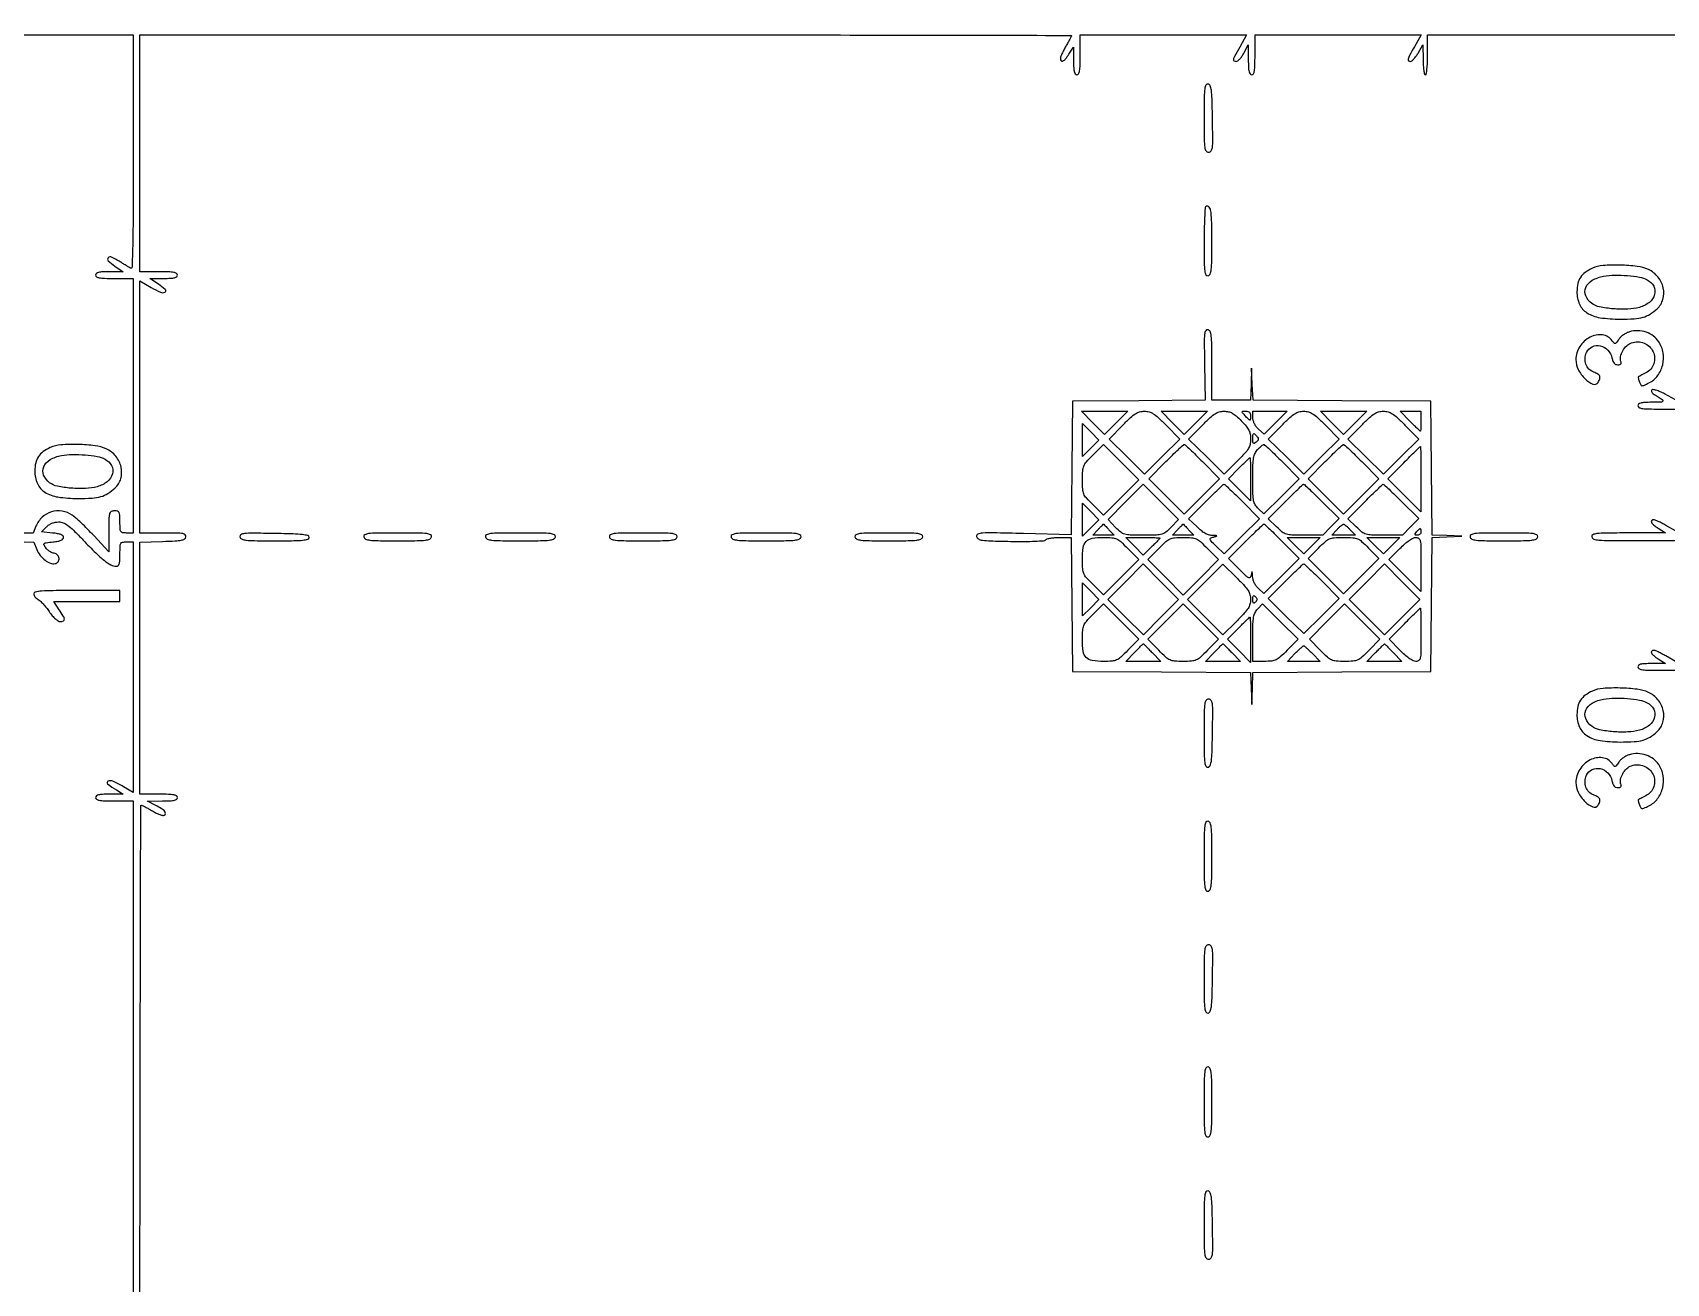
# Model space of a CAD drawing. Extents: x 0 to 836, y 5 to 589.
# Drawn here: x 349.4 to 411.9, y 262.4 to 310.1 of the extents above; entities that cross this region are included whole.
import ezdxf

# ---------------------------------------------------------------- set-up
doc = ezdxf.new("R2010")
doc.units = 0
doc.header["$MEASUREMENT"] = 0

msp = doc.modelspace()

# ---------------------------------------------------------------- linework, layer by layer
for points in [[(201.712326, 537.783562, -0.000001), (217.055896, 537.76491, -0.426088)], [(546.939, 229.3929, -0.000106), (546.943559, 250.949215, -0.000176), (546.957638, 269.095817, -0.000001), (546.976289, 285.583213, -0.415883)], [(836.0595, 588.6891), (420.497259, 588.710259, 0.000013), (261.145696, 588.714318, 0.000021), (126.989856, 588.708632), (4.934769, 588.698274, 0.19889), (4.878609, 588.675009, 0.198853), (4.855343, 588.618859), (4.83877, 516.273901, 0.000036), (4.826254, 436.744061, 0.000021), (4.8222, 342.282364), (4.8222, 95.946129), (4.469225, 95.920114, 0.031904), (4.160456, 95.877435, 0.315999), (4.075312, 95.787407, 0.415411), (4.137995, 95.703578, 0.035338), (4.43445, 95.6826), (4.8222, 95.6826), (4.8222, 50.2101), (4.8222, 4.7376), (420.462, 4.7376), (836.1018, 4.7376)], [(201.712326, 185.847562, -0.000001), (217.055896, 185.82891, -0.426088)], [(604.852986, 529.408162, -0.000002), (620.423836, 529.389509, -0.550615)], [(308.18842, 529.408162, -0.000002), (322.638019, 529.38951, -0.415836)], [(238.738155, 529.614638, -0.000002), (224.300981, 529.63329, -0.415836)], [(531.796111, 538.074638, -0.000002), (517.6951, 538.093291, -0.426056)], [(413.368417, 538.074638, -0.000002), (399.676779, 538.093291, -0.415815)], [(206.267293, 233.405114, -0.000001), (217.051222, 233.389599, -0.0589)], [(77.850638, 481.579418, -0.000002), (77.869294, 494.031443, -0.550517)], [(336.166934, 548.220763, -0.000002), (326.827688, 548.233536, -0.413812)], [(77.644162, 421.684687, -0.000002), (77.625507, 409.236574, -0.415775)], [(689.941022, 529.408162, -0.000003), (701.809045, 529.389505, -0.550493)], [(333.609652, 529.614638, -0.000003), (323.198363, 529.633296, -0.415688)], [(383.716206, 529.408162, -0.000003), (394.123716, 529.389504, -0.425916)], [(835.429914, 203.53197, -0.00002), (835.42504, 321.569549)], [(604.231838, 387.151416, -0.000003), (604.250494, 398.693431, -0.41574)], [(260.324089, 280.728444, -0.000002), (260.333986, 287.287743, -0.41377)], [(77.841889, 210.212758, -0.000002), (77.851786, 217.49274, -0.413814)], [(353.5434, 254.1384, -0.000198), (353.547425, 264.292103, -0.000331), (353.559855, 272.839759, -0.000004), (353.57633, 280.595162, -0.413589), (353.599417, 280.6182, -0.112583), (353.635819, 280.609898, -0.005525), (353.747129, 280.55482, -0.008721), (353.878483, 280.485098, -0.006167), (354.023602, 280.402439, 0.019245), (354.170801, 280.323622, 0.026757), (354.308529, 280.265453, 0.02563), (354.422932, 280.230706, 0.20198), (354.476565, 280.239085, 0.236311), (354.518148, 280.306437, 0.203233), (354.492358, 280.386398, 0.07532), (354.375159, 280.486612, 0.017788), (354.151268, 280.615252), (353.8395, 280.779922), (354.41055, 280.783661, 0.009031), (354.702942, 280.790858, 0.045588), (354.864652, 280.812623, 0.104163), (354.950425, 280.852217, 0.236978), (354.9816, 280.9143, 0.266366), (354.945121, 280.977917, 0.088943), (354.8406, 281.016318, 0.037256), (354.641586, 281.036325, 0.00643), (354.2625, 281.0412), (353.5434, 281.0412), (353.5434, 285.86044), (353.5434, 290.679681), (354.409558, 290.70379, 0.004927), (354.895426, 290.722108, 0.035666), (355.127532, 290.749821, 0.090154), (355.249556, 290.797144, 0.211012), (355.304061, 290.87595, 0.263156), (355.277628, 290.954276, 0.141275), (355.182928, 291.00002, 0.038603), (354.966122, 291.020049, 0.003739), (354.437903, 291.024), (353.5434, 291.024), (353.5434, 295.844005), (353.5434, 300.66401), (353.978425, 300.40751, 0.026194), (354.326779, 300.225986, 0.218062), (354.500321, 300.226229, 0.536356), (354.515582, 300.32366, 0.036194), (354.25112, 300.532838), (353.927123, 300.753), (354.454361, 300.753, 0.010027), (354.722527, 300.758378, 0.049062), (354.872577, 300.779241, 0.111131), (354.952228, 300.818461, 0.226743), (354.9816, 300.8799, 0.266366), (354.945121, 300.943517, 0.088943), (354.8406, 300.981918, 0.037256), (354.641586, 301.001925, 0.00643), (354.2625, 301.0068), (353.5434, 301.0068), (353.5434, 305.5329), (353.5434, 310.059), (371.3517, 310.059, -0.000177), (378.180309, 310.056581, -0.000295), (383.928812, 310.049111, -0.000004), (389.14615, 310.039211, -0.413656), (389.16, 310.025335, -0.118776), (389.154368, 310.001961, -0.002401), (389.098171, 309.893405, -0.005535), (389.03018, 309.76702, -0.003675), (388.949519, 309.623485, 0.011167), (388.868851, 309.474764, 0.013731), (388.800568, 309.33239, 0.012176), (388.749821, 309.210804, 0.090598), (388.738019, 309.14955, 0.188548), (388.768381, 309.069635, 0.340202), (388.833645, 309.057816, 0.103425), (388.939075, 309.143563, 0.028074), (389.065667, 309.31875), (389.24175, 309.5937), (389.243175, 309.06495, 0.010038), (389.249293, 308.796314, 0.04885), (389.270588, 308.645713, 0.11021), (389.310013, 308.565661, 0.227201), (389.3715, 308.5362, 0.273642), (389.435523, 308.574075, 0.084509), (389.473725, 308.68425, 0.035355), (389.4936, 308.894014, 0.005946), (389.4984, 309.2976), (389.4984, 310.059), (392.678976, 310.059), (395.859552, 310.059), (395.597676, 309.594982, 0.003411), (395.399736, 309.238592, 0.064225), (395.353323, 309.119597, 0.337749), (395.376569, 309.065794, 0.128585), (395.460679, 309.0438, 0.168972), (395.519773, 309.064357, 0.03918), (395.598073, 309.136992, 0.036138), (395.679756, 309.239599, 0.0286), (395.75304, 309.36105), (395.920522, 309.6783), (395.924261, 309.10725, 0.009031), (395.931458, 308.814858, 0.045588), (395.953223, 308.653148, 0.104163), (395.992817, 308.567375, 0.236978), (396.0549, 308.5362, 0.273642), (396.118923, 308.574075, 0.084509), (396.157125, 308.68425, 0.035355), (396.177, 308.894014, 0.005946), (396.1818, 309.2976), (396.1818, 310.059), (399.355023, 310.059), (402.528247, 310.059), (402.273723, 309.60801, 0.005105), (402.090446, 309.275371, 0.05887), (402.035809, 309.136886, 0.273209), (402.053916, 309.072767, 0.194915), (402.12495, 309.044628, 0.175744), (402.177263, 309.064067, 0.030637), (402.254451, 309.138162, 0.030019), (402.338111, 309.240657, 0.022931), (402.417305, 309.361878), (402.60391, 309.6783), (402.607655, 309.10725, 0.013372), (402.615073, 308.884561, 0.023366), (402.634741, 308.701049, 0.020491), (402.661916, 308.563075, 0.346819), (402.696, 308.5362, 0.365646), (402.731597, 308.566249, 0.014491), (402.7571, 308.7477, 0.018502), (402.774956, 308.989679, 0.009164), (402.7806, 309.2976), (402.7806, 310.059), (407.5182, 310.059), (412.2558, 310.059)], [(353.273145, 235.606241, -0.000004), (353.25667, 227.850838, -0.413589)], [(451.906001, 268.595156, 0.000004), (448.874149, 270.69358, 0.001686)], [(304.989363, 242.360362, -0.000006), (312.653939, 242.341698, -0.425725)], [(304.989363, 233.308162, -0.000006), (312.653939, 233.289498, -0.425725)], [(348.129, 310.059), (353.2896, 310.059), (353.2896, 305.570207, -0.000907), (353.285384, 303.246094, -0.005065), (353.268246, 302.000443, -0.002917), (353.243756, 301.176689, -0.568896), (353.18385, 301.143902, -0.003685), (353.123626, 301.180089, -0.000678), (353.013116, 301.247812, -0.000729), (352.884065, 301.327399, -0.000663), (352.751128, 301.409893, 0.034313), (352.461192, 301.563842, 0.321362), (352.330457, 301.53702, 0.414408), (352.334918, 301.423172, 0.037281), (352.58188, 301.226962), (352.905877, 301.0068), (352.378639, 301.0068, 0.010027), (352.110473, 301.001422, 0.049062), (351.960423, 300.980559, 0.111131), (351.880772, 300.941339, 0.226743), (351.8514, 300.8799, 0.266366), (351.887879, 300.816283, 0.088943), (351.9924, 300.777882, 0.037256), (352.191414, 300.757875, 0.00643), (352.5705, 300.753), (353.2896, 300.753), (353.2896, 295.8885), (353.2896, 291.024), (353.0358, 291.024, -0.0387), (352.881892, 291.03593, -0.222479), (352.81584, 291.0804, -0.126045), (352.787264, 291.176281, -0.009722), (352.782, 291.447, 0.010324), (352.77669, 291.704158, 0.105983), (352.750275, 291.80655, 0.217022), (352.690619, 291.854765, 0.063163), (352.5705, 291.87, 0.107498), (352.447743, 291.843299, 0.221958), (352.385459, 291.77019, 0.062393), (352.361331, 291.603975, 0.003589), (352.354949, 291.08745), (352.350897, 290.3049), (351.777093, 290.924069, 0.007517), (351.539295, 291.173053, 0.008037), (351.299289, 291.409187, 0.007695), (351.086805, 291.605476, 0.036913), (350.956294, 291.706062, 0.106481), (350.566285, 291.857631, 0.114475), (350.159234, 291.829314, 0.114501), (349.806296, 291.624689, 0.106568), (349.568388, 291.280667), (349.462073, 291.024), (348.704733, 291.024, 0.004652)], [(412.2558, 296.118369), (411.838763, 296.340748, 0.019127), (411.673939, 296.420699, 0.028534), (411.523841, 296.476569, 0.027691), (411.402376, 296.506798, 0.253801), (411.352313, 296.490841, 0.194396), (411.338246, 296.455735, 0.117996), (411.348933, 296.41164, 0.084089), (411.3839, 296.364722, 0.052525), (411.438278, 296.322728, -0.006043), (411.749193, 296.125748, -0.33335), (411.771562, 296.064554, -0.322883), (411.719004, 296.024342, -0.005843), (411.34635, 296.018091, 0.010086), (411.07807, 296.011313, 0.048769), (410.927323, 295.989625, 0.109555), (410.847085, 295.950011, 0.227288), (410.8176, 295.8885, 0.266366), (410.854079, 295.824883, 0.088943), (410.9586, 295.786482, 0.037256), (411.157614, 295.766475, 0.00643), (411.5367, 295.7616), (412.2558, 295.7616)], [(348.743544, 290.703453), (349.483085, 290.679005), (349.602676, 290.392783, 0.06655), (349.732544, 290.170464, 0.063701), (349.917947, 289.986324, 0.070589), (350.121284, 289.871568, 0.141716), (350.30329, 289.854904, 0.182697), (350.419198, 289.926233, 0.190443), (350.4564, 290.054953, 0.175214), (350.39605, 290.182501, 0.161593), (350.265894, 290.247236, -0.070178), (350.183808, 290.270952, -0.040817), (350.093789, 290.320476, -0.039935), (350.009978, 290.386112, -0.05326), (349.946259, 290.458736, -0.034318), (349.876536, 290.573707, -0.352651), (349.886909, 290.62448, -0.141456), (349.956253, 290.654631, -0.006209), (350.220465, 290.6856, 0.017987), (350.40689, 290.711916, 0.055107), (350.529127, 290.747902, 0.096054), (350.599697, 290.794941, 0.200458), (350.6247, 290.8548, 0.204984), (350.598892, 290.915106, 0.09568), (350.526, 290.96196, 0.053604), (350.398776, 290.997637, 0.016659), (350.2017, 291.024), (349.7787, 291.0663), (349.96905, 291.25665, -0.051679), (350.066979, 291.336188, -0.04751), (350.181856, 291.396567, -0.047238), (350.306747, 291.434458, -0.049759), (350.43435, 291.447354, -0.091469), (350.608618, 291.415436, -0.068605), (350.780092, 291.321633, -0.035955), (351.001373, 291.131649, -0.006703), (351.376552, 290.749404, 0.00777), (351.856029, 290.262974, 0.027056), (352.186718, 289.971203, 0.042437), (352.436058, 289.806401, 0.124499), (352.63395, 289.755557, 0.158754), (352.70844, 289.77951, 0.160456), (352.754146, 289.842647, 0.066478), (352.776617, 289.96927, 0.01072), (352.782, 290.2203, -0.008002), (352.786851, 290.523379, -0.11737), (352.814686, 290.625675, -0.230406), (352.880809, 290.672735, -0.041432), (353.0358, 290.6856), (353.2896, 290.6856), (353.2896, 285.897661), (353.2896, 281.109722), (352.914985, 281.329261, 0.023984), (352.514717, 281.538732, 0.220063), (352.323466, 281.538914, 0.559736), (352.311138, 281.434881, 0.030161), (352.643181, 281.203859), (352.9089, 281.041832), (352.38015, 281.041516, 0.009996), (352.111201, 281.035978, 0.048921), (351.960728, 281.015027, 0.110787), (351.880839, 280.975766, 0.227124), (351.8514, 280.9143, 0.266366), (351.887879, 280.850683, 0.088943), (351.9924, 280.812282, 0.037256), (352.191414, 280.792275, 0.00643), (352.5705, 280.7874), (353.2896, 280.7874), (353.2896, 254.3076, -0.000198)], [(412.2558, 291.101468), (411.888817, 291.316534, 0.010753), (411.741098, 291.398888, 0.013531), (411.600755, 291.468424, 0.011674), (411.481254, 291.520308, 0.096868), (411.423517, 291.5316, 0.204312), (411.348773, 291.499727, 0.325235), (411.33977, 291.433815, 0.09901), (411.427093, 291.328122, 0.028332), (411.60015, 291.202933), (411.8751, 291.02685), (410.451847, 291.025425, 0.002113), (409.591052, 291.020926, 0.024344), (409.253576, 291.001287, 0.084302), (409.098852, 290.957629, 0.342993), (409.057697, 290.87595, 0.273043), (409.131692, 290.792798, 0.055507), (409.333069, 290.752058, 0.020847), (409.725278, 290.733602, 0.002049), (410.6713, 290.73243), (412.2558, 290.73696)], [(412.2558, 286.110068), (411.888817, 286.325134, 0.010753), (411.741098, 286.407488, 0.013531), (411.600755, 286.477024, 0.011674), (411.481254, 286.528908, 0.096868), (411.423517, 286.5402, 0.204312), (411.348773, 286.508327, 0.325235), (411.33977, 286.442415, 0.09901), (411.427093, 286.336722, 0.028332), (411.60015, 286.211533), (411.8751, 286.03545), (411.34635, 286.034025, 0.010038), (411.077714, 286.027907, 0.04885), (410.927113, 286.006612, 0.11021), (410.847061, 285.967187, 0.227201), (410.8176, 285.9057, 0.265613), (410.853936, 285.842125, 0.089397), (410.957896, 285.803704, 0.037456), (411.155836, 285.783683, 0.006482), (411.532478, 285.7788), (412.247356, 285.7788)]]:
    msp.add_lwpolyline(points, format="xyb")
for points in [[(394.236, 306.892703, 0.002087), (394.239497, 306.054772, 0.030265), (394.259902, 305.758921, 0.119511), (394.311176, 305.625642, 0.246211), (394.407403, 305.5752, 0.24262), (394.502828, 305.6244, 0.126764), (394.552015, 305.752532, 0.031064), (394.567, 306.039117, 0.002061), (394.555453, 306.864283, 0.002804), (394.537633, 307.615394, 0.025016), (394.511453, 307.944629, 0.065668), (394.466074, 308.114858, 0.252541), (394.38405, 308.181786, 0.330137), (394.303061, 308.142855, 0.092921), (394.25907, 308.000473, 0.026279), (394.239677, 307.687075, 0.002314)], [(394.294162, 303.490162, 0.185399), (394.270698, 303.437444, 0.002359), (394.253085, 303.066211, 0.006502), (394.240202, 302.632383, 0.004171), (394.236, 302.128597, 0.002344), (394.239682, 301.343068, 0.026565), (394.25909, 301.032918, 0.09424), (394.303152, 300.89224, 0.328503), (394.38405, 300.853705, 0.254366), (394.465594, 300.92079, 0.068477), (394.508084, 301.088971, 0.025039), (394.528034, 301.417451, 0.002648), (394.5321, 302.185309, 0.005609), (394.523161, 302.982099, 0.039503), (394.483934, 303.367622, 0.185758), (394.404812, 303.497344, 0.376737)], [(409.0833, 301.141947, 0.053672), (408.810815, 300.984871, 0.089458), (408.628464, 300.793853, 0.090403), (408.525522, 300.552681, 0.055837), (408.4911, 300.2454, 0.10406), (408.591834, 299.766623, 0.148393), (408.872981, 299.439118, 0.105117), (409.372465, 299.25264, 0.03681), (410.1408, 299.195475, 0.014948), (410.680393, 299.211244, 0.05366), (411.019803, 299.268223, 0.072223), (411.284355, 299.385648, 0.044209), (411.556555, 299.592702, 0.140323), (411.778923, 299.95271, 0.124029), (411.791162, 300.394581, 0.116908), (411.589711, 300.80964, 0.115538), (411.222634, 301.092253, 0.076424), (410.797518, 301.211515, 0.024439), (410.140938, 301.258932, 0.024038), (409.487457, 301.242694, 0.085905)], [(411.175924, 300.699287, -0.152341), (411.424414, 300.455515, -0.193791), (411.459303, 300.138997, -0.158165), (411.258944, 299.837661, -0.101891), (410.881276, 299.647146, -0.056119), (410.433666, 299.578581, -0.030501), (409.87672, 299.590336, -0.02923), (409.35562, 299.664053, -0.110494), (409.056563, 299.797269, -0.135251), (408.828703, 300.089196, -0.203488), (408.831125, 300.407652, -0.162529), (409.075482, 300.679968, -0.086537), (409.5063, 300.834585, -0.038102), (409.930901, 300.875371, -0.025119), (410.421437, 300.86034, -0.02485), (410.87747, 300.800465, -0.073437)], [(394.253045, 297.461685), (394.2783, 296.102183), (391.7403, 296.079942), (389.2023, 296.0577), (389.179921, 293.50596), (389.157541, 290.95422), (387.331142, 291.00222, 0.001345), (386.161414, 291.029815, 0.020963), (385.760758, 291.02139, 0.085235), (385.583749, 290.979384, 0.353008), (385.535684, 290.889061, 0.228218), (385.602628, 290.798852, 0.085632), (385.756378, 290.749131, 0.028193), (386.065203, 290.722643, 0.002641), (386.827987, 290.704405, 0.005309), (387.360874, 290.700138, 0.011104), (387.775449, 290.710429, 0.007688), (388.094949, 290.730392, 0.178774), (388.176295, 290.767855, -0.13542), (388.235919, 290.801693, -0.021408), (388.369047, 290.82926, -0.022423), (388.532806, 290.848431, -0.017927), (388.71038, 290.8548), (389.157519, 290.8548), (389.17991, 288.29565), (389.2023, 285.7365), (392.603763, 285.714393), (396.005226, 285.692287), (396.034403, 285.079893), (396.06358, 284.4675), (396.08039, 285.07989), (396.0972, 285.692281), (399.50235, 285.71439), (402.9075, 285.7365), (402.929885, 288.291813), (402.95227, 290.847126), (403.522085, 290.876693), (404.0919, 290.90626), (403.52209, 290.92283), (402.952281, 290.9394), (402.92989, 293.49855), (402.9075, 296.0577), (399.506037, 296.079807), (396.104574, 296.101913), (396.075397, 296.714307), (396.04622, 297.3267), (396.02941, 296.71335), (396.0126, 296.1), (395.27235, 296.099934), (394.5321, 296.099868), (394.5321, 297.431128, 0.002501), (394.528121, 298.226644, 0.025345), (394.508066, 298.556746, 0.072762), (394.464279, 298.723606, 0.249499), (394.379945, 298.791787, 0.326096), (394.297088, 298.752823, 0.101764), (394.254314, 298.613535, 0.026355), (394.240965, 298.299044, 0.002075)], [(410.50079, 298.711789, 0.048999), (410.385522, 298.666269, 0.03454), (410.266163, 298.59422, 0.035001), (410.160578, 298.50847, 0.05974), (410.08754, 298.421647, -0.011552), (409.996582, 298.289586, -0.189773), (409.952261, 298.261211, -0.271529), (409.90926, 298.276224, -0.023408), (409.835274, 298.371985, 0.211093), (409.469013, 298.593381, 0.153403), (408.994169, 298.50854, 0.129568), (408.59554, 298.145331, 0.144874), (408.449116, 297.648151, 0.118743), (408.539488, 297.275169, 0.075627), (408.802031, 296.911321, 0.104789), (409.096889, 296.71562, 0.360451), (409.299563, 296.78161, 0.058537), (409.364889, 296.917826, 0.187349), (409.360914, 297.016702, 0.160649), (409.289391, 297.09676, 0.040558), (409.129418, 297.172463, -0.107945), (408.94758, 297.290556, -0.108648), (408.83206, 297.473464, -0.103734), (408.800782, 297.695204, -0.090479), (408.858186, 297.922805, -0.175419), (409.07252, 298.141717, -0.166765), (409.38248, 298.178517, -0.150308), (409.67369, 298.01536, -0.142024), (409.830864, 297.71313, 0.036534), (409.864234, 297.592758, 0.090483), (409.909854, 297.513804, 0.120338), (409.971268, 297.469322, 0.097136), (410.05143, 297.4536, 0.049538), (410.124826, 297.46089, 0.157244), (410.167354, 297.484674, 0.197701), (410.182369, 297.524738, 0.083848), (410.170811, 297.582019, -0.147101), (410.157072, 297.766588, -0.075242), (410.241391, 297.985274, -0.072203), (410.392437, 298.178947, -0.107624), (410.574955, 298.290812, -0.182238), (411.054962, 298.278765, -0.185988), (411.402515, 297.952782, -0.197143), (411.430247, 297.493798, -0.195315), (411.127805, 297.14527, 0.002093), (411.02349, 297.091692, 0.003032), (410.93185, 297.04343, 0.001553), (410.854559, 297.001815, 0.050235), (410.836933, 296.989823, 0.2614), (410.830938, 296.973978, 0.016535), (410.840321, 296.923213, 0.020895), (410.856803, 296.860657, 0.013728), (410.88072, 296.790109, 0.039093), (410.929535, 296.684359, 0.24682), (410.977685, 296.653072, 0.130591), (411.050755, 296.665423, 0.008927), (411.242088, 296.756677, 0.116211), (411.576277, 297.034899, 0.103036), (411.769317, 297.445154, 0.100295), (411.785305, 297.907976, 0.104035), (411.618789, 298.333859, 0.088767), (411.413198, 298.551425, 0.077816), (411.135668, 298.696368, 0.07552), (410.819191, 298.752398, 0.075811)], [(392.778948, 295.146121), (393.305109, 294.615241), (392.628454, 293.942555), (391.9518, 293.269869), (391.275146, 293.942555), (390.598491, 294.615241), (391.124652, 295.146121, -0.00954), (391.422796, 295.435675, -0.045306), (391.610337, 295.581573, -0.076233), (391.770254, 295.652687, -0.066663), (391.9518, 295.677, -0.066663), (392.133346, 295.652687, -0.076233), (392.293263, 295.581573, -0.045306), (392.480804, 295.435675, -0.00954)], [(395.656586, 295.314248, -0.017571), (395.845134, 295.10812, -0.058967), (395.946453, 294.956123, -0.075292), (395.996281, 294.80569, -0.042413), (396.0126, 294.613649, -0.051462), (395.991535, 294.409526, -0.084685), (395.928186, 294.248417, -0.052152), (395.792834, 294.06956, -0.009655), (395.504666, 293.773169), (394.996731, 293.270535), (394.320411, 293.942888), (393.644091, 294.615241), (394.170252, 295.146121, -0.00952), (394.468827, 295.436116, -0.045476), (394.656246, 295.581842, -0.07654), (394.816251, 295.652763, -0.066207), (394.998492, 295.677, -0.052912), (395.168092, 295.659002, -0.073212), (395.311198, 295.605526, -0.055016), (395.460357, 295.500453, -0.017791)], [(396.0126, 295.5078, -0.016222), (396.010495, 295.442938, -0.026491), (396.004026, 295.388303, -0.024733), (395.994845, 295.347301, -0.337243), (395.983412, 295.3386, -0.180624), (395.965914, 295.345134, -0.008331), (395.917818, 295.388303, -0.012942), (395.861889, 295.44297, -0.008839), (395.8011, 295.5078, -0.007247), (395.703135, 295.619255, -0.222937), (395.693603, 295.653985, -0.349021), (395.71576, 295.673749, -0.014191), (395.830288, 295.677, -0.061622), (395.912177, 295.666869, -0.126147), (395.968661, 295.636221, -0.133516), (396.001468, 295.583569, -0.07307)], [(396.966125, 295.236639), (396.525764, 294.796279), (396.311482, 294.997586, -0.044802), (396.223253, 295.09676, -0.046194), (396.155119, 295.209096, -0.048659), (396.111769, 295.325808, -0.064688), (396.0972, 295.437947), (396.0972, 295.677), (396.751843, 295.677), (397.406486, 295.677)], [(398.870148, 295.146121), (399.396309, 294.615241), (398.719654, 293.942555), (398.043, 293.269869), (397.366346, 293.942555), (396.689691, 294.615241), (397.215852, 295.146121, -0.00954), (397.513996, 295.435675, -0.045306), (397.701537, 295.581573, -0.076233), (397.861454, 295.652687, -0.066663), (398.043, 295.677, -0.066663), (398.224546, 295.652687, -0.076233), (398.384463, 295.581573, -0.045306), (398.572004, 295.435675, -0.00954)], [(401.915748, 295.146121), (402.441909, 294.615241), (401.765254, 293.942555), (401.0886, 293.269869), (400.411946, 293.942555), (399.735291, 294.615241), (400.261452, 295.146121, -0.00954), (400.559596, 295.435675, -0.045306), (400.747137, 295.581573, -0.076233), (400.907054, 295.652687, -0.066663), (401.0886, 295.677, -0.066663), (401.270146, 295.652687, -0.076233), (401.430063, 295.581573, -0.045306), (401.617604, 295.435675, -0.00954)], [(402.5268, 295.2963, -0.006079), (402.525025, 295.150326, -0.01011), (402.519549, 295.027431, -0.004047), (402.512057, 294.924769, -0.390701), (402.502114, 294.9156, -0.191648), (402.485688, 294.922136, -0.001345), (402.374927, 295.027431, -0.004906), (402.248805, 295.150365, -0.003089), (402.1038, 295.2963), (401.730171, 295.677), (402.128486, 295.677), (402.5268, 295.677)], [(350.1171, 294.289347, 0.053672), (349.844615, 294.132271, 0.089458), (349.662264, 293.941253, 0.090403), (349.559322, 293.700081, 0.055837), (349.5249, 293.3928, 0.10406), (349.625634, 292.914023, 0.148393), (349.906781, 292.586518, 0.105117), (350.406265, 292.40004, 0.03681), (351.1746, 292.342875, 0.014948), (351.714193, 292.358644, 0.05366), (352.053603, 292.415623, 0.072223), (352.318155, 292.533048, 0.044209), (352.590355, 292.740102, 0.140323), (352.812723, 293.10011, 0.124029), (352.824962, 293.541981, 0.116908), (352.623511, 293.95704, 0.115538), (352.256434, 294.239653, 0.076424), (351.831318, 294.358915, 0.024439), (351.174738, 294.406332, 0.024038), (350.521257, 294.390094, 0.085905)], [(391.064626, 292.378732), (390.391581, 291.701717), (389.98729, 292.099928, -0.013387), (389.734973, 292.362124, -0.084315), (389.635, 292.517685, -0.086492), (389.593198, 292.695887, -0.014465), (389.583, 293.048314, -0.014722), (389.593332, 293.399145, -0.084513), (389.635133, 293.579699, -0.082122), (389.734733, 293.738559, -0.013485), (389.98293, 294.004523), (390.38286, 294.410559), (391.060265, 293.733153), (391.73767, 293.055748)], [(394.174591, 293.750421), (394.828313, 293.092843), (394.151457, 292.419956), (393.4746, 291.747069), (392.797743, 292.419956), (392.120887, 293.092843), (392.774609, 293.750421, -0.00331), (393.028535, 294.002487, -0.005234), (393.249891, 294.214836, -0.001538), (393.443865, 294.395937, -0.189215), (393.4746, 294.408, -0.189215), (393.505335, 294.395937, -0.001538), (393.699309, 294.214836, -0.005234), (393.920665, 294.002487, -0.00331)], [(396.257084, 294.715325, -0.059704), (396.296813, 294.653811, -0.150414), (396.30499, 294.601688, -0.137756), (396.282547, 294.550994, -0.046911), (396.225143, 294.493466, -0.036154), (396.155304, 294.44356, -0.332293), (396.120424, 294.446829, -0.195984), (396.100954, 294.487275, -0.015399), (396.0972, 294.609141, -0.012803), (396.101423, 294.774033, -0.237665), (396.126471, 294.817995, -0.358351), (396.167792, 294.813768, -0.021987)], [(397.220191, 293.750421), (397.873913, 293.092843), (397.199342, 292.422228), (396.52477, 291.751613), (396.310985, 291.952453, -0.064427), (396.189269, 292.10055, -0.093436), (396.127764, 292.25776, -0.0422), (396.102388, 292.505081, -0.004474), (396.0972, 293.084844, -0.00506), (396.102734, 293.631667, -0.035391), (396.126972, 293.897314, -0.073199), (396.180927, 294.066988, -0.075184), (396.281147, 294.212197, -0.012768), (396.355299, 294.287196, -0.017529), (396.425949, 294.350483, -0.014321), (396.486911, 294.398462, -0.160904), (396.515782, 294.408, -0.188109), (396.549267, 294.39494, -0.00182), (396.743611, 294.214836, -0.005703), (396.965952, 294.002479, -0.003625)], [(400.265791, 293.750421), (400.919513, 293.092843), (400.242657, 292.419956), (399.5658, 291.747069), (398.888943, 292.419956), (398.212087, 293.092843), (398.865809, 293.750421, -0.00331), (399.119735, 294.002487, -0.005234), (399.341091, 294.214836, -0.001538), (399.535065, 294.395937, -0.189215), (399.5658, 294.408, -0.189215), (399.596535, 294.395937, -0.001538), (399.790509, 294.214836, -0.005234), (400.011865, 294.002487, -0.00331)], [(402.5268, 293.077667), (402.5268, 291.831935), (401.892236, 292.462264), (401.257672, 293.092592), (401.868969, 293.707996, -0.001781), (402.105004, 293.943931, -0.002887), (402.307532, 294.142625, -0.000473), (402.487661, 294.316985, -0.194441), (402.503533, 294.3234, -0.408354), (402.51306, 294.314062, -0.000343), (402.519965, 293.957466, -0.002919), (402.525128, 293.555343, -0.00175)], [(352.209724, 293.846687, -0.152341), (352.458214, 293.602915, -0.193791), (352.493103, 293.286397, -0.158165), (352.292744, 292.985061, -0.101891), (351.915076, 292.794546, -0.056119), (351.467466, 292.725981, -0.030501), (350.91052, 292.737736, -0.02923), (350.38942, 292.811453, -0.110494), (350.090363, 292.944669, -0.135251), (349.862503, 293.236596, -0.203488), (349.864925, 293.555052, -0.162529), (350.109282, 293.827368, -0.086537), (350.5401, 293.981985, -0.038102), (350.964701, 294.022771, -0.025119), (351.455237, 294.00774, -0.02485), (351.91127, 293.947865, -0.073437)], [(396.0126, 293.07873), (396.0126, 292.257061), (395.589463, 292.673835), (395.166326, 293.09061), (395.565133, 293.495505, -0.002853), (395.719767, 293.650718, -0.004547), (395.853937, 293.781462, -0.00116), (395.972004, 293.893915, -0.191991), (395.98827, 293.9004, -0.404568), (395.998191, 293.890801, -0.00086), (396.005453, 293.659035, -0.004626), (396.010851, 293.393798, -0.002775)], [(392.968926, 291.237487, -0.028682), (392.771016, 291.055442, -0.103377), (392.619806, 290.976663, -0.062509), (392.413391, 290.945589, -0.006141), (391.9095, 290.9394, -0.006141), (391.405845, 290.945586, -0.062401), (391.199354, 290.976626, -0.103342), (391.048185, 291.055287, -0.028825), (390.850732, 291.236809), (390.562472, 291.534217), (391.234671, 292.210383), (391.90687, 292.886548), (392.582357, 292.211061), (393.257844, 291.535575)], [(395.697391, 292.227621), (396.351113, 291.570043), (395.675565, 290.898457), (395.000017, 290.226872), (394.697881, 290.519686, -0.005089), (394.500455, 290.714956, -0.121117), (394.460613, 290.781476, -0.372), (394.480097, 290.825858, -0.042512), (394.590822, 290.867517, 0.004498), (394.709741, 290.902213, 0.544192), (394.713421, 290.914952, 0.205878), (394.692702, 290.924938, 0.002342), (394.535667, 290.930967, -0.072099), (394.405892, 290.954265, -0.048045), (394.267577, 291.015636, -0.040236), (394.120346, 291.115081, -0.02476), (393.963553, 291.253708), (393.641672, 291.568016), (394.296401, 292.226608, -0.003304), (394.550714, 292.479062, -0.005226), (394.772396, 292.691739, -0.001533), (394.966662, 292.873135, -0.189233), (394.9974, 292.8852, -0.189215), (395.028135, 292.873137, -0.001538), (395.222109, 292.692036, -0.005234), (395.443465, 292.479687, -0.00331)], [(398.738294, 292.232314), (399.395032, 291.579428), (399.082547, 291.259414), (398.770061, 290.9394), (398.050548, 290.9394, -0.007407), (397.583769, 290.946315, -0.065969), (397.381449, 290.979251, -0.096551), (397.225953, 291.061319, -0.023846), (397.009153, 291.253708), (396.687272, 291.568016), (397.342001, 292.226608, -0.00303), (397.596042, 292.479069, -0.004813), (397.816863, 292.691739, -0.001303), (398.010831, 292.874027, -0.190184), (398.039144, 292.8852, -0.188689), (398.067515, 292.874098, -0.001302), (398.262015, 292.693415, -0.004796), (398.483485, 292.482587, -0.00302)], [(401.783894, 292.232314), (402.440632, 291.579428), (402.128147, 291.259414), (401.815661, 290.9394), (401.096148, 290.9394, -0.007407), (400.629369, 290.946315, -0.065969), (400.427049, 290.979251, -0.096551), (400.271553, 291.061319, -0.023846), (400.054753, 291.253708), (399.732872, 291.568016), (400.387601, 292.226608, -0.00303), (400.641642, 292.479069, -0.004813), (400.862463, 292.691739, -0.001303), (401.056431, 292.874027, -0.190184), (401.084744, 292.8852, -0.188689), (401.113115, 292.874098, -0.001302), (401.307615, 292.693415, -0.004796), (401.529085, 292.482587, -0.00302)], [(390.5982, 291.1509), (390.796894, 290.9394), (390.3867, 290.9394), (389.976506, 290.9394), (390.1752, 291.1509, -0.003009), (390.252291, 291.231977, -0.004794), (390.319289, 291.300272, -0.001259), (390.37823, 291.358917, -0.197604), (390.3867, 291.3624, -0.197604), (390.39517, 291.358917, -0.001259), (390.454111, 291.300272, -0.004794), (390.521109, 291.231977, -0.003009)], [(393.6438, 291.1509), (393.842494, 290.9394), (393.4323, 290.9394), (393.022106, 290.9394), (393.2208, 291.1509, -0.003009), (393.297891, 291.231977, -0.004794), (393.364889, 291.300272, -0.001259), (393.42383, 291.358917, -0.197604), (393.4323, 291.3624, -0.197604), (393.44077, 291.358917, -0.001259), (393.499711, 291.300272, -0.004794), (393.566709, 291.231977, -0.003009)], [(397.220191, 290.704821), (397.873913, 290.047243), (397.199342, 289.376628), (396.52477, 288.706013), (396.310985, 288.906853, -0.046825), (396.222695, 289.006906, -0.04375), (396.152273, 289.123857, -0.04498), (396.105027, 289.247624, -0.057691), (396.085679, 289.367897, 0.002342), (396.078319, 289.518181, 0.162617), (396.069166, 289.541366, 0.625603), (396.058382, 289.538662, 0.004983), (396.036082, 289.426968, -0.087928), (395.998931, 289.329011, -0.38323), (395.944592, 289.312144, -0.08263), (395.849337, 289.376734, -0.00427), (395.581678, 289.635903), (395.16535, 290.04597), (395.821625, 290.703055, -0.003075), (396.076389, 290.955014, -0.004868), (396.298128, 291.167452, -0.00137), (396.492672, 291.349237, -0.182806), (396.522185, 291.361269, -0.196061), (396.551688, 291.350108, -0.001457), (396.745492, 291.168904, -0.005155), (396.966404, 290.956811, -0.003248)], [(399.8196, 291.1509), (400.018294, 290.9394), (399.5658, 290.9394), (399.113306, 290.9394), (399.312, 291.1509, -0.01285), (399.392123, 291.231911, -0.01762), (399.468515, 291.300272, -0.014444), (399.534446, 291.352062, -0.160602), (399.5658, 291.3624, -0.160602), (399.597154, 291.352062, -0.014444), (399.663085, 291.300272, -0.01762), (399.739477, 291.231911, -0.01285)], [(402.5268, 291.0663, -0.107348), (402.516284, 291.017884, -0.099536), (402.48648, 290.976677, -0.095788), (402.441941, 290.949049, -0.091307), (402.389541, 290.9394, -0.035496), (402.320826, 290.944284, -0.304492), (402.299069, 290.963876, -0.217533), (402.305286, 290.997693, -0.020633), (402.3576, 291.0663, -0.013852), (402.400268, 291.114907, -0.019119), (402.441363, 291.155923, -0.016008), (402.47709, 291.186893, -0.172217), (402.494859, 291.1932, -0.294983), (402.507222, 291.185211, -0.044235), (402.517417, 291.155923, -0.037907), (402.524488, 291.114932, -0.023761)], [(357.366085, 290.878132, 0.251212), (357.433528, 290.795155, 0.071206), (357.600055, 290.751942, 0.025348), (357.927601, 290.731925, 0.002588), (358.705159, 290.7279, 0.002964), (359.427134, 290.73218, 0.021179), (359.775793, 290.751099, 0.045119), (359.963797, 290.78662, 0.335246), (360.0153, 290.8548, 0.334881), (359.963283, 290.923756, 0.04165), (359.767082, 290.962502, 0.020579), (359.407903, 290.987892, 0.002999), (358.676227, 291.005032, 0.002151), (357.857187, 291.015778, 0.02635), (357.54453, 291.002053, 0.099142), (357.40495, 290.959762, 0.328399)], [(362.104105, 290.87595, 0.251426), (362.170244, 290.794644, 0.070478), (362.334154, 290.751998, 0.025711), (362.654303, 290.731994, 0.002748), (363.3993, 290.7279, 0.002748), (364.144297, 290.731994, 0.025711), (364.464446, 290.751998, 0.070478), (364.628356, 290.794644, 0.251426), (364.694495, 290.87595, 0.330993), (364.655451, 290.956976, 0.092428), (364.512388, 291.00094, 0.026158), (364.197603, 291.020326, 0.002301), (363.3993, 291.024, 0.002301), (362.600997, 291.020326, 0.026158), (362.286212, 291.00094, 0.092428), (362.143149, 290.956976, 0.330993)], [(366.757105, 290.87595, 0.254832), (366.824342, 290.794368, 0.068159), (366.993215, 290.751903, 0.024934), (367.323043, 290.731962, 0.002632), (368.0946, 290.7279, 0.002632), (368.866157, 290.731962, 0.024934), (369.195985, 290.751903, 0.068159), (369.364858, 290.794368, 0.254832), (369.432095, 290.87595, 0.335991), (369.392019, 290.95724, 0.088793), (369.243956, 291.000999, 0.02535), (368.919519, 291.020344, 0.002216), (368.0946, 291.024, 0.002216), (367.269681, 291.020344, 0.02535), (366.945244, 291.000999, 0.088793), (366.797181, 290.95724, 0.335991)], [(371.494705, 290.87595, 0.251426), (371.560844, 290.794644, 0.070478), (371.724754, 290.751998, 0.025711), (372.044903, 290.731994, 0.002748), (372.7899, 290.7279, 0.002748), (373.534897, 290.731994, 0.025711), (373.855046, 290.751998, 0.070478), (374.018956, 290.794644, 0.251426), (374.085095, 290.87595, 0.330993), (374.046051, 290.956976, 0.092428), (373.902988, 291.00094, 0.026158), (373.588203, 291.020326, 0.002301), (372.7899, 291.024, 0.002301), (371.991597, 291.020326, 0.026158), (371.676812, 291.00094, 0.092428), (371.533749, 290.956976, 0.330993)], [(376.147705, 290.87595, 0.254832), (376.214942, 290.794368, 0.068159), (376.383815, 290.751903, 0.024934), (376.713643, 290.731962, 0.002632), (377.4852, 290.7279, 0.002632), (378.256757, 290.731962, 0.024934), (378.586585, 290.751903, 0.068159), (378.755458, 290.794368, 0.254832), (378.822695, 290.87595, 0.335991), (378.782619, 290.95724, 0.088793), (378.634556, 291.000999, 0.02535), (378.310119, 291.020344, 0.002216), (377.4852, 291.024, 0.002216), (376.660281, 291.020344, 0.02535), (376.335844, 291.000999, 0.088793), (376.187781, 290.95724, 0.335991)], [(380.885305, 290.87595, 0.251426), (380.951444, 290.794644, 0.070478), (381.115354, 290.751998, 0.025711), (381.435503, 290.731994, 0.002748), (382.1805, 290.7279, 0.002748), (382.925497, 290.731994, 0.025711), (383.245646, 290.751998, 0.070478), (383.409556, 290.794644, 0.251426), (383.475695, 290.87595, 0.330993), (383.436651, 290.956976, 0.092428), (383.293588, 291.00094, 0.026158), (382.978803, 291.020326, 0.002301), (382.1805, 291.024, 0.002301), (381.382197, 291.020326, 0.026158), (381.067412, 291.00094, 0.092428), (380.924349, 290.956976, 0.330993)], [(391.317895, 290.431196), (391.735129, 290.007592), (391.063355, 289.331854), (390.391581, 288.656117), (389.98729, 289.054328, -0.013381), (389.73532, 289.316157, -0.08396), (389.635212, 289.47168, -0.086609), (389.593283, 289.649464, -0.014707), (389.583, 289.998958, -0.032415), (389.613268, 290.465349, -0.156599), (389.725051, 290.702613, -0.167889), (389.949116, 290.82131, -0.038639), (390.381842, 290.8548, -0.017059), (390.711929, 290.843535, -0.089421), (390.887369, 290.799373, -0.08002), (391.045218, 290.694899, -0.012153)], [(392.544, 290.829669, -0.190005), (392.537487, 290.813149, -0.001922), (392.449698, 290.719837, -0.00589), (392.346025, 290.613036, -0.003747), (392.222971, 290.491063), (391.901943, 290.177586), (391.571302, 290.516193), (391.240661, 290.8548), (391.892331, 290.8548, -0.003614), (392.14221, 290.852994, -0.006022), (392.352572, 290.847418, -0.001454), (392.534229, 290.839883, -0.40128)], [(394.36416, 290.430521), (394.78206, 290.006241), (394.105865, 289.330047), (393.42967, 288.653852), (392.75677, 289.330722), (392.083871, 290.007592), (392.501105, 290.431196, -0.012155), (392.77322, 290.694354, -0.079525), (392.93107, 290.799049, -0.089517), (393.105974, 290.843405, -0.017454), (393.4323, 290.8548, -0.017469), (393.758692, 290.843393, -0.089586), (393.933625, 290.798993, -0.079481), (394.091565, 290.694183, -0.012116)], [(400.520272, 290.45051), (400.918483, 290.046219), (400.242142, 289.373844), (399.5658, 288.701469), (398.889458, 289.373844), (398.213117, 290.046219), (398.611328, 290.45051, -0.013397), (398.874109, 290.70338, -0.084884), (399.029736, 290.803137, -0.086296), (399.208609, 290.844736, -0.014084), (399.5658, 290.8548, -0.014084), (399.922991, 290.844736, -0.086296), (400.101864, 290.803137, -0.084884), (400.257491, 290.70338, -0.013397)], [(402.5268, 289.819179), (402.5268, 288.783559), (401.915414, 289.394945), (401.304028, 290.00633), (401.721884, 290.430565, -0.017513), (401.908989, 290.607671, -0.029086), (402.079894, 290.741622, -0.034076), (402.226542, 290.829226, -0.118136), (402.33327, 290.8548, -0.167706), (402.443204, 290.81686, -0.182334), (402.501698, 290.720472, -0.043672), (402.523344, 290.499054, -0.002541)], [(404.404105, 290.87595, 0.251426), (404.470244, 290.794644, 0.070478), (404.634154, 290.751998, 0.025711), (404.954303, 290.731994, 0.002748), (405.6993, 290.7279, 0.002748), (406.444297, 290.731994, 0.025711), (406.764446, 290.751998, 0.070478), (406.928356, 290.794644, 0.251426), (406.994495, 290.87595, 0.330993), (406.955451, 290.956976, 0.092428), (406.812388, 291.00094, 0.026158), (406.497603, 291.020326, 0.002301), (405.6993, 291.024, 0.002301), (404.900997, 291.020326, 0.026158), (404.586212, 291.00094, 0.092428), (404.443149, 290.956976, 0.330993)], [(396.0126, 288.486, -0.066663), (395.988287, 288.304454, -0.076233), (395.917173, 288.144537, -0.045306), (395.771275, 287.956996, -0.00954), (395.481721, 287.658852), (394.950841, 287.132691), (394.278155, 287.809346), (393.605469, 288.486), (394.278155, 289.162654), (394.950841, 289.839309), (395.481721, 289.313148, -0.00954), (395.771275, 289.015004, -0.045306), (395.917173, 288.827463, -0.076233), (395.988287, 288.667546, -0.066663)], [(398.742991, 289.182021), (399.396713, 288.524443), (398.719857, 287.851556), (398.043, 287.178669), (397.366143, 287.851556), (396.689287, 288.524443), (397.343009, 289.182021, -0.00331), (397.596935, 289.434087, -0.005234), (397.818291, 289.646436, -0.001538), (398.012265, 289.827537, -0.189215), (398.043, 289.8396, -0.189215), (398.073735, 289.827537, -0.001538), (398.267709, 289.646436, -0.005234), (398.489065, 289.434087, -0.00331)], [(349.4826, 288.700477, 0.110466), (349.494663, 288.646542, 0.05568), (349.531365, 288.586857, 0.051341), (349.585112, 288.53089, 0.052961), (349.648609, 288.487708, -0.067746), (349.729438, 288.429184, -0.017359), (349.842537, 288.313503, -0.017357), (349.963541, 288.171202, -0.016837), (350.075673, 288.019431, 0.023326), (350.193964, 287.863596, 0.036879), (350.310644, 287.743181, 0.043967), (350.417108, 287.66399, 0.138798), (350.501864, 287.64, 0.101146), (350.617799, 287.663695, 0.326928), (350.655612, 287.727407, 0.112736), (350.615382, 287.848464, 0.012718), (350.45805, 288.093494), (350.249099, 288.4014), (351.51555, 288.4014), (352.782, 288.4014), (352.782, 288.6129), (352.782, 288.8244), (351.1323, 288.8244, 0.002317), (350.225088, 288.820197, 0.016429), (349.785304, 288.801661, 0.029197), (349.538761, 288.768587, 0.359108)], [(396.19872, 288.38448, -0.051663), (396.14806, 288.343332, -0.354955), (396.11835, 288.34641, -0.180052), (396.100895, 288.384558, -0.018208), (396.0972, 288.486, -0.018208), (396.100895, 288.587442, -0.180052), (396.11835, 288.62559, -0.354955), (396.14806, 288.628668, -0.051663), (396.19872, 288.58752, -0.049631), (396.243946, 288.532298, -0.147822), (396.25794, 288.486, -0.147822), (396.243946, 288.439702, -0.049631)], [(391.31856, 286.541479, -0.012123), (391.047136, 286.278957, -0.078462), (390.889182, 286.173683, -0.089752), (390.715341, 286.128877, -0.018308), (390.396542, 286.1172, -0.036814), (389.955738, 286.1497, -0.164268), (389.728102, 286.266139, -0.159999), (389.614279, 286.49877, -0.034447), (389.583, 286.952256, -0.014413), (389.593224, 287.306867, -0.084371), (389.634862, 287.487967, -0.082568), (389.734291, 287.646877, -0.013492), (389.98293, 287.913323), (390.38286, 288.319359), (391.05966, 287.642559), (391.73646, 286.965759)], [(394.36416, 286.541479, -0.012116), (394.091565, 286.277817, -0.079481), (393.933625, 286.173007, -0.089586), (393.758692, 286.128607, -0.017469), (393.4323, 286.1172, -0.017454), (393.105974, 286.128595, -0.089517), (392.93107, 286.172951, -0.079525), (392.77322, 286.277646, -0.012155), (392.501105, 286.540804), (392.083871, 286.964408), (392.75677, 287.641278), (393.42967, 288.318148), (394.105865, 287.641953), (394.78206, 286.965759)], [(397.40976, 286.541479, -0.012251), (397.146004, 286.286504, -0.07214), (396.987631, 286.178169, -0.089834), (396.820364, 286.130663, -0.024389), (396.54453, 286.1172), (396.0972, 286.1172), (396.0972, 287.021197, -0.005297), (396.102826, 287.552216, -0.036656), (396.127369, 287.811259, -0.074645), (396.182119, 287.978281, -0.072229), (396.283938, 288.123968), (396.470676, 288.322742), (397.149168, 287.64425), (397.82766, 286.965759)], [(400.53996, 286.541479, -0.012116), (400.267365, 286.277817, -0.079481), (400.109425, 286.173007, -0.089586), (399.934492, 286.128607, -0.017469), (399.6081, 286.1172, -0.017454), (399.281774, 286.128595, -0.089517), (399.10687, 286.172951, -0.079525), (398.94902, 286.277646, -0.012155), (398.676905, 286.540804), (398.259671, 286.964408), (398.93257, 287.641278), (399.60547, 288.318148), (400.281665, 287.641953), (400.95786, 286.965759)], [(402.5268, 287.1324, -0.002614), (402.523321, 286.46689, -0.044509), (402.501618, 286.249296, -0.184131), (402.443147, 286.154471, -0.164988), (402.33327, 286.1172, -0.118051), (402.226599, 286.142741, -0.034092), (402.080077, 286.23021, -0.02911), (401.909388, 286.36393, -0.017558), (401.722646, 286.540661), (401.305553, 286.964122), (401.892757, 287.555861, -0.001866), (402.119566, 287.782721, -0.003021), (402.31435, 287.973777, -0.000517), (402.487432, 288.141159, -0.194297), (402.503381, 288.1476, -0.406864), (402.512954, 288.138265, -0.000523), (402.519921, 287.849385, -0.003604), (402.525117, 287.521677, -0.002162)], [(396.0126, 286.943057), (396.0126, 286.076914), (395.570552, 286.518962), (395.128504, 286.96101), (395.546222, 287.385105, -0.002724), (395.708107, 287.547681, -0.004351), (395.848382, 287.684622, -0.001063), (395.971967, 287.802685, -0.192429), (395.98827, 287.8092, -0.40511), (395.998197, 287.799578, -0.000775), (396.005453, 287.554771, -0.004388), (396.010851, 287.275178, -0.002632)], [(392.2479, 286.4556), (392.578339, 286.1172), (391.9095, 286.1172), (391.240661, 286.1172), (391.5711, 286.4556, -0.001128), (391.698366, 286.585345, -0.001848), (391.806811, 286.694595, -0.000193), (391.904026, 286.791735, -0.198712), (391.9095, 286.794, -0.198712), (391.914974, 286.791735, -0.000193), (392.012189, 286.694595, -0.001848), (392.120634, 286.585345, -0.001128)], [(395.2935, 286.4556), (395.623939, 286.1172), (394.9551, 286.1172), (394.286261, 286.1172), (394.6167, 286.4556, -0.001128), (394.743966, 286.585345, -0.001848), (394.852411, 286.694595, -0.000193), (394.949626, 286.791735, -0.198712), (394.9551, 286.794, -0.198712), (394.960574, 286.791735, -0.000193), (395.057789, 286.694595, -0.001848), (395.166234, 286.585345, -0.001128)], [(401.4693, 286.4556), (401.799739, 286.1172), (401.1309, 286.1172), (400.462061, 286.1172), (400.7925, 286.4556, -0.001128), (400.919766, 286.585345, -0.001848), (401.028211, 286.694595, -0.000193), (401.125426, 286.791735, -0.198712), (401.1309, 286.794, -0.198712), (401.136374, 286.791735, -0.000193), (401.233589, 286.694595, -0.001848), (401.342034, 286.585345, -0.001128)], [(398.3814, 286.4133), (398.668391, 286.1172), (398.043, 286.1172), (397.417609, 286.1172), (397.7046, 286.4133, -0.008342), (397.818294, 286.526752, -0.012206), (397.922389, 286.622421, -0.007682), (398.011717, 286.698191, -0.173743), (398.043, 286.7094, -0.173743), (398.074283, 286.698191, -0.007682), (398.163611, 286.622421, -0.012206), (398.267706, 286.526752, -0.008342)], [(409.0833, 284.983347, 0.053672), (408.810815, 284.826271, 0.089458), (408.628464, 284.635253, 0.090403), (408.525522, 284.394081, 0.055837), (408.4911, 284.0868, 0.10406), (408.591834, 283.608023, 0.148393), (408.872981, 283.280518, 0.105117), (409.372465, 283.09404, 0.03681), (410.1408, 283.036875, 0.014948), (410.680393, 283.052644, 0.05366), (411.019803, 283.109623, 0.072223), (411.284355, 283.227048, 0.044209), (411.556555, 283.434102, 0.140323), (411.778923, 283.79411, 0.124029), (411.791162, 284.235981, 0.116908), (411.589711, 284.65104, 0.115538), (411.222634, 284.933653, 0.076424), (410.797518, 285.052915, 0.024439), (410.140938, 285.100332, 0.024038), (409.487457, 285.084094, 0.085905)], [(394.236, 283.361497, 0.002314), (394.239677, 282.567125, 0.026279), (394.25907, 282.253727, 0.092921), (394.303061, 282.111345, 0.330137), (394.38405, 282.072414, 0.252541), (394.466074, 282.139342, 0.065668), (394.511453, 282.309571, 0.025016), (394.537633, 282.638806, 0.002804), (394.555453, 283.389917, 0.002061), (394.567, 284.215083, 0.031064), (394.552015, 284.501668, 0.126764), (394.502828, 284.6298, 0.24262), (394.407403, 284.679, 0.246211), (394.311176, 284.628558, 0.119511), (394.259902, 284.495279, 0.030265), (394.239497, 284.199428, 0.002087)], [(411.175924, 284.540687, -0.152341), (411.424414, 284.296915, -0.193791), (411.459303, 283.980397, -0.158165), (411.258944, 283.679061, -0.101891), (410.881276, 283.488546, -0.056119), (410.433666, 283.419981, -0.030501), (409.87672, 283.431736, -0.02923), (409.35562, 283.505453, -0.110494), (409.056563, 283.638669, -0.135251), (408.828703, 283.930596, -0.203488), (408.831125, 284.249052, -0.162529), (409.075482, 284.521368, -0.086537), (409.5063, 284.675985, -0.038102), (409.930901, 284.716771, -0.025119), (410.421437, 284.70174, -0.02485), (410.87747, 284.641865, -0.073437)], [(410.50079, 282.553189, 0.048999), (410.385522, 282.507669, 0.03454), (410.266163, 282.43562, 0.035001), (410.160578, 282.34987, 0.05974), (410.08754, 282.263047, -0.011552), (409.996582, 282.130986, -0.189773), (409.952261, 282.102611, -0.271529), (409.90926, 282.117624, -0.023408), (409.835274, 282.213385, 0.211093), (409.469013, 282.434781, 0.153403), (408.994169, 282.34994, 0.129568), (408.59554, 281.986731, 0.144874), (408.449116, 281.489551, 0.118743), (408.539488, 281.116569, 0.075627), (408.802031, 280.752721, 0.104789), (409.096889, 280.55702, 0.360451), (409.299563, 280.62301, 0.058537), (409.364889, 280.759226, 0.187349), (409.360914, 280.858102, 0.160649), (409.289391, 280.93816, 0.040558), (409.129418, 281.013863, -0.107945), (408.94758, 281.131956, -0.108648), (408.83206, 281.314864, -0.103734), (408.800782, 281.536604, -0.090479), (408.858186, 281.764205, -0.175419), (409.07252, 281.983117, -0.166765), (409.38248, 282.019917, -0.150308), (409.67369, 281.85676, -0.142024), (409.830864, 281.55453, 0.036534), (409.864234, 281.434158, 0.090483), (409.909854, 281.355204, 0.120338), (409.971268, 281.310722, 0.097136), (410.05143, 281.295, 0.049538), (410.124826, 281.30229, 0.157244), (410.167354, 281.326074, 0.197701), (410.182369, 281.366138, 0.083848), (410.170811, 281.423419, -0.147101), (410.157072, 281.607988, -0.075242), (410.241391, 281.826674, -0.072203), (410.392437, 282.020347, -0.107624), (410.574955, 282.132212, -0.182238), (411.054962, 282.120165, -0.185988), (411.402515, 281.794182, -0.197143), (411.430247, 281.335198, -0.195315), (411.127805, 280.98667, 0.002093), (411.02349, 280.933092, 0.003032), (410.93185, 280.88483, 0.001553), (410.854559, 280.843215, 0.050235), (410.836933, 280.831223, 0.2614), (410.830938, 280.815378, 0.016535), (410.840321, 280.764613, 0.020895), (410.856803, 280.702057, 0.013728), (410.88072, 280.631509, 0.039093), (410.929535, 280.525759, 0.24682), (410.977685, 280.494472, 0.130591), (411.050755, 280.506823, 0.008927), (411.242088, 280.598077, 0.116211), (411.576277, 280.876299, 0.103036), (411.769317, 281.286554, 0.100295), (411.785305, 281.749376, 0.104035), (411.618789, 282.175259, 0.088767), (411.413198, 282.392825, 0.077816), (411.135668, 282.537768, 0.07552), (410.819191, 282.593798, 0.075811)], [(394.236, 278.6724, 0.002216), (394.239656, 277.847481, 0.02535), (394.259001, 277.523044, 0.088793), (394.30276, 277.374981, 0.335991), (394.38405, 277.334905, 0.254832), (394.465632, 277.402142, 0.068159), (394.508097, 277.571015, 0.024934), (394.528038, 277.900843, 0.002632), (394.5321, 278.6724, 0.002632), (394.528038, 279.443957, 0.024934), (394.508097, 279.773785, 0.068159), (394.465632, 279.942658, 0.254832), (394.38405, 280.009895, 0.335991), (394.30276, 279.969819, 0.088793), (394.259001, 279.821756, 0.02535), (394.239656, 279.497319, 0.002216)], [(394.236, 273.970897, 0.002314), (394.239677, 273.176525, 0.026279), (394.25907, 272.863127, 0.092921), (394.303061, 272.720745, 0.330137), (394.38405, 272.681814, 0.252541), (394.466074, 272.748742, 0.065668), (394.511453, 272.918971, 0.025016), (394.537633, 273.248206, 0.002804), (394.555453, 273.999317, 0.002061), (394.567, 274.824483, 0.031064), (394.552015, 275.111068, 0.126764), (394.502828, 275.2392, 0.24262), (394.407403, 275.2884, 0.246211), (394.311176, 275.237958, 0.119511), (394.259902, 275.104679, 0.030265), (394.239497, 274.808828, 0.002087)], [(394.236, 269.2818, 0.002216), (394.239656, 268.456881, 0.02535), (394.259001, 268.132444, 0.088793), (394.30276, 267.984381, 0.335991), (394.38405, 267.944305, 0.254832), (394.465632, 268.011542, 0.068159), (394.508097, 268.180415, 0.024934), (394.528038, 268.510243, 0.002632), (394.5321, 269.2818, 0.002632), (394.528038, 270.053357, 0.024934), (394.508097, 270.383185, 0.068159), (394.465632, 270.552058, 0.254832), (394.38405, 270.619295, 0.335991), (394.30276, 270.579219, 0.088793), (394.259001, 270.431156, 0.02535), (394.239656, 270.106719, 0.002216)], [(394.236, 264.592703, 0.002087), (394.239497, 263.754772, 0.030265), (394.259902, 263.458921, 0.119511), (394.311176, 263.325642, 0.246211), (394.407403, 263.2752, 0.24262), (394.502828, 263.3244, 0.126764), (394.552015, 263.452532, 0.031064), (394.567, 263.739117, 0.002061), (394.555453, 264.564283, 0.002804), (394.537633, 265.315394, 0.025016), (394.511453, 265.644629, 0.065668), (394.466074, 265.814858, 0.252541), (394.38405, 265.881786, 0.330137), (394.303061, 265.842855, 0.092921), (394.25907, 265.700473, 0.026279), (394.239677, 265.387075, 0.002314)]]:
    msp.add_lwpolyline(points, format="xyb", close=True)
for points in [[(390.872143, 295.233857), (390.429, 294.790714), (389.985857, 295.233857), (389.542714, 295.677), (390.429, 295.677), (391.315286, 295.677)], [(393.917743, 295.233857), (393.4746, 294.790714), (393.031457, 295.233857), (392.588314, 295.677), (393.4746, 295.677), (394.360886, 295.677)], [(400.008943, 295.233857), (399.5658, 294.790714), (399.122657, 295.233857), (398.679514, 295.677), (399.5658, 295.677), (400.452086, 295.677)], [(389.89884, 294.26136), (389.583, 293.94552), (389.583, 294.5772), (389.583, 295.20888), (389.89884, 294.89304), (390.21468, 294.5772)], [(389.89884, 291.21576), (389.583, 290.89992), (389.583, 291.5316), (389.583, 292.16328), (389.89884, 291.84744), (390.21468, 291.5316)], [(398.35884, 290.53896), (398.043, 290.22312), (397.72716, 290.53896), (397.41132, 290.8548), (398.043, 290.8548), (398.67468, 290.8548)], [(401.40444, 290.53896), (401.0886, 290.22312), (400.77276, 290.53896), (400.45692, 290.8548), (401.0886, 290.8548), (401.72028, 290.8548)], [(392.5863, 287.8092), (391.91213, 287.131052), (391.23533, 287.807852), (390.55853, 288.484652), (391.2327, 289.1628), (391.90687, 289.840948), (392.58367, 289.164148), (393.26047, 288.487348)], [(401.8077, 287.8092), (401.13353, 287.131052), (400.45673, 287.807852), (399.77993, 288.484652), (400.4541, 289.1628), (401.12827, 289.840948), (401.80507, 289.164148), (402.48187, 288.487348)], [(389.89884, 288.17016), (389.583, 287.85432), (389.583, 288.486), (389.583, 289.11768), (389.89884, 288.80184), (390.21468, 288.486)]]:
    msp.add_lwpolyline(points, close=True)

doc.saveas('drawing.dxf')
